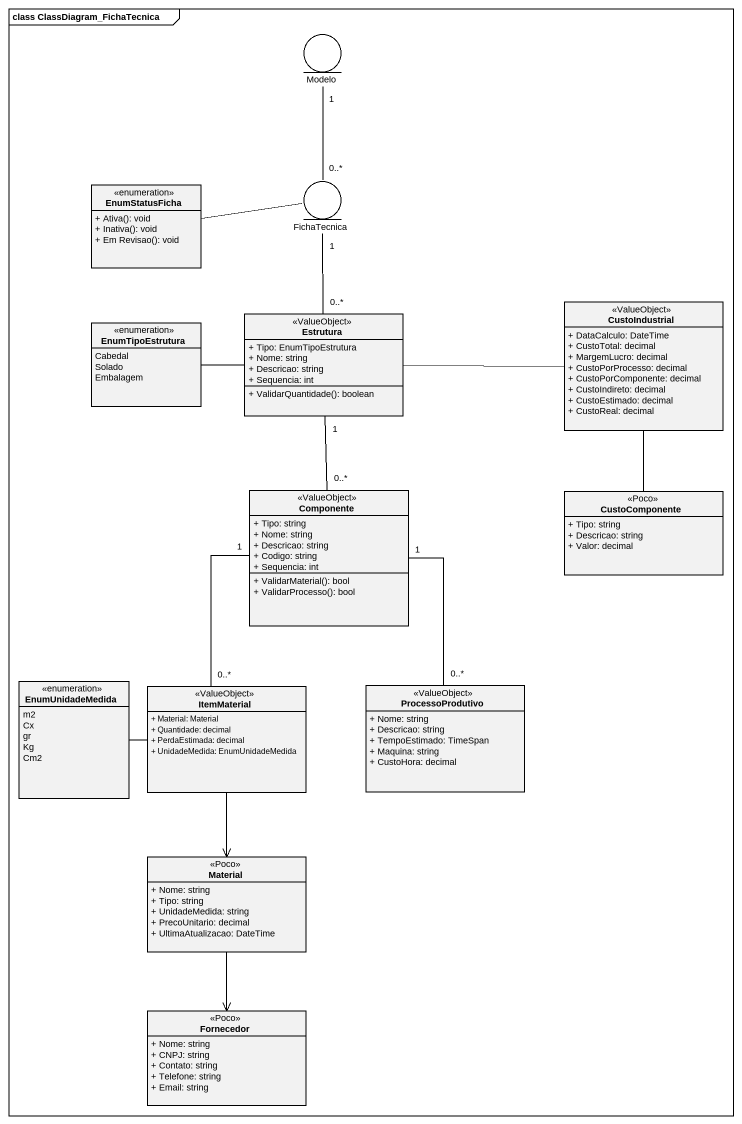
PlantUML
@startuml
mainframe class ClassDiagram_FichaTecnica
allowmixing
hide circle
hide empty members
skinparam classAttributeIconSize 0
entity Modelo
enum EnumStatusFicha {
  + Ativa(): void
  + Inativa(): void
  + Em Revisao(): void
}
entity FichaTecnica
enum EnumTipoEstrutura {
  Cabedal
  Solado
  Embalagem
}
class Estrutura <<ValueObject>> {
  + Tipo: EnumTipoEstrutura
  + Nome: string
  + Descricao: string
  + Sequencia: int
  + ValidarQuantidade(): boolean
}
class CustoIndustrial <<ValueObject>> {
  + DataCalculo: DateTime
  + CustoTotal: decimal
  + MargemLucro: decimal
  + CustoPorProcesso: decimal
  + CustoPorComponente: decimal
  + CustoIndireto: decimal
  + CustoEstimado: decimal
  + CustoReal: decimal
}
class Componente <<ValueObject>> {
  + Tipo: string
  + Nome: string
  + Descricao: string
  + Codigo: string
  + Sequencia: int
  + ValidarMaterial(): bool
  + ValidarProcesso(): bool
}
class CustoComponente <<Poco>> {
  + Tipo: string
  + Descricao: string
  + Valor: decimal
}
enum EnumUnidadeMedida {
  m2
  Cx
  gr
  Kg
  Cm2
}
class ItemMaterial <<ValueObject>> {
  + Material: Material
  + Quantidade: decimal
  + PerdaEstimada: decimal
  + UnidadeMedida: EnumUnidadeMedida
}
class ProcessoProdutivo <<ValueObject>> {
  + Nome: string
  + Descricao: string
  + TempoEstimado: TimeSpan
  + Maquina: string
  + CustoHora: decimal
}
class Material <<Poco>> {
  + Nome: string
  + Tipo: string
  + UnidadeMedida: string
  + PrecoUnitario: decimal
  + UltimaAtualizacao: DateTime
}
class Fornecedor <<Poco>> {
  + Nome: string
  + CNPJ: string
  + Contato: string
  + Telefone: string
  + Email: string
}
Modelo "1" -- "0..*" FichaTecnica
EnumStatusFicha -right- FichaTecnica
EnumTipoEstrutura -right- Estrutura
Estrutura "0..*" -up- "1" FichaTecnica
Estrutura -right- CustoIndustrial
Componente "0..*" -up- "1" Estrutura
Componente "1" -- "0..*" ItemMaterial
CustoComponente -up- CustoIndustrial
EnumUnidadeMedida -right- ItemMaterial
ProcessoProdutivo "0..*" -up- "1" Componente
Material <-up- ItemMaterial
Fornecedor <-up- Material
@enduml
